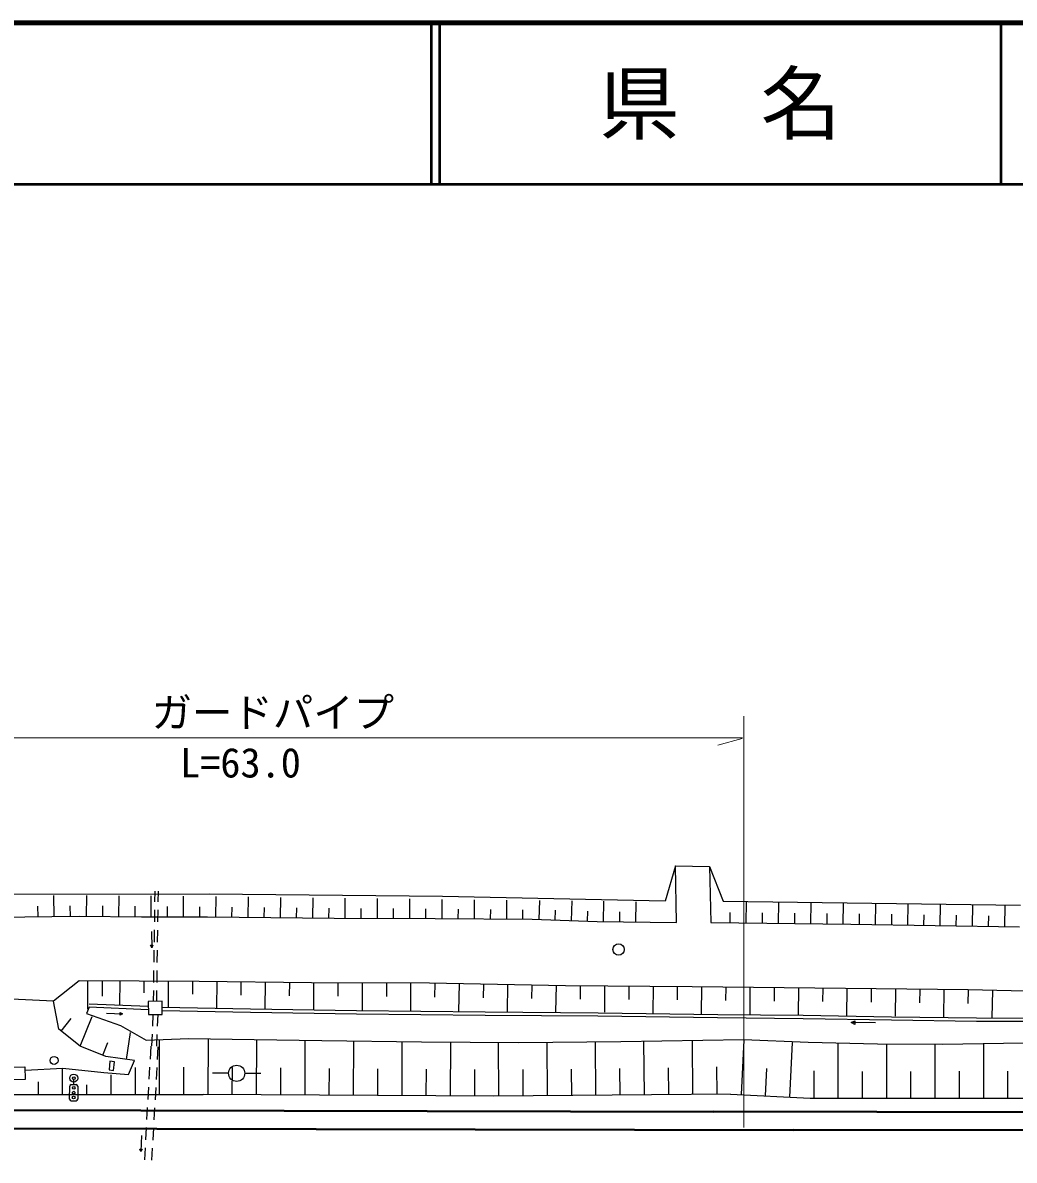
# Model space of a CAD drawing. Units: millimetres, scale not verified. Extents: x 40000 to 680000, y 20000 to 380000.
# Drawn here: x 272472 to 333820, y 309594 to 380000 of the extents above; entities that cross this region are included whole.
import ezdxf
from ezdxf.enums import TextEntityAlignment as Align

# ---------------------------------------------------------------- set-up
doc = ezdxf.new("R2010")
doc.units = ezdxf.units.MM
doc.header["$LTSCALE"] = 1000
for name, color, linetype, lineweight in [('M-BGD', 7, 'Continuous', 25), ('M-STR-HTXT', 7, 'Continuous', 13), ('M-TTL', 2, 'Continuous', 140), ('M-TTL-LINE', 7, 'Continuous', 50)]:
    doc.layers.add(name, color=color, linetype=linetype, lineweight=lineweight)
doc.layers.add('M-TTL-TXT', color=7, linetype='Continuous')
doc.styles.add('ＭＳ ゴシック', font='')
doc.styles.get('ＭＳ ゴシック').set_extended_font_data('MS Gothic')

msp = doc.modelspace()

# ---------------------------------------------------------------- linework, layer by layer
at = {"layer": 'M-BGD'}
for p, q in [((312852, 327827), (312227, 325624)), ((312915, 324316), (312852, 327827)), ((312852, 327827), (314967, 327780)), ((314967, 327780), (315049, 324305)), ((314967, 327780), (315804, 325635)), ((284002, 326055), (271033, 326036)), ((280653, 325596), (280662, 326257)), ((280852, 325593), (280861, 326254)), ((298444, 325928), (284002, 326055)), ((273419, 324666), (273411, 325316)), ((274419, 324678), (274403, 325979)), ((275419, 324690), (275411, 325331)), ((276419, 324692), (276432, 325974)), ((277419, 324682), (277425, 325331)), ((278419, 324671), (278432, 325969)), ((279419, 324661), (279425, 325314)), ((280419, 324656), (280420, 325962)), ((281419, 324656), (281419, 325297)), ((282419, 324655), (282420, 325938)), ((283419, 324654), (283419, 325286)), ((284418, 324648), (284432, 325913)), ((286418, 324626), (286432, 325889)), ((288418, 324604), (288432, 325864)), ((290418, 324583), (290432, 325840)), ((292418, 324568), (292419, 325816)), ((294418, 324567), (294419, 325791)), ((296418, 324565), (296419, 325767)), ((298418, 324560), (298429, 325742)), ((312227, 325624), (298444, 325928)), ((300418, 324541), (300429, 325718)), ((302418, 324522), (302429, 325693)), ((304417, 324491), (304460, 325669)), ((306416, 324420), (306460, 325644)), ((308415, 324359), (308427, 325620)), ((310415, 324340), (310427, 325596)), ((315804, 325635), (334213, 325387)), ((317237, 324282), (317251, 325567)), ((319237, 324261), (319251, 325542)), ((321237, 324240), (321251, 325518)), ((323237, 324219), (323250, 325493)), ((325237, 324190), (325257, 325468)), ((327236, 324158), (327257, 325444)), ((329236, 324126), (329257, 325419)), ((331236, 324094), (331257, 325395)), ((333236, 324062), (333257, 325370)), ((270718, 324633), (275955, 324697)), ((275955, 324697), (279815, 324657)), ((279815, 324657), (283910, 324653)), ((280635, 324346), (280646, 325096)), ((280834, 324343), (280845, 325093)), ((283910, 324653), (291740, 324568)), ((285418, 324637), (285425, 325268)), ((287418, 324615), (287425, 325245)), ((289418, 324593), (289425, 325222)), ((291418, 324572), (291425, 325196)), ((293418, 324567), (293418, 325179)), ((295418, 324566), (295418, 325167)), ((297418, 324565), (297418, 325156)), ((299418, 324551), (299424, 325139)), ((301418, 324531), (301424, 325117)), ((303418, 324512), (303423, 325101)), ((305417, 324455), (305439, 325068)), ((307416, 324384), (307438, 325014)), ((309415, 324349), (309421, 324977)), ((316237, 324293), (316244, 324935)), ((318237, 324272), (318244, 324912)), ((320237, 324251), (320244, 324889)), ((322237, 324230), (322244, 324867)), ((324237, 324206), (324247, 324845)), ((326237, 324174), (326247, 324817)), ((328236, 324142), (328247, 324789)), ((330236, 324110), (330246, 324760)), ((332236, 324078), (332246, 324732)), ((291740, 324568), (297990, 324564)), ((297990, 324564), (303985, 324506)), ((303985, 324506), (308013, 324363)), ((308013, 324363), (312915, 324316)), ((315049, 324305), (323710, 324214)), ((323710, 324214), (334136, 324048)), ((280439, 323748), (280455, 322748)), ((280617, 323096), (280628, 323846)), ((280816, 323093), (280827, 323843)), ((280377, 322897), (280527, 322899)), ((280455, 322748), (280377, 322897)), ((280527, 322899), (280455, 322748)), ((280599, 321846), (280610, 322596)), ((280798, 321843), (280809, 322593)), ((280581, 320596), (280592, 321346)), ((280780, 320593), (280791, 321343)), ((275972, 320696), (274384, 319441)), ((283384, 320649), (275972, 320696)), ((276487, 320693), (276476, 318944)), ((277381, 320688), (277389, 319746)), ((278472, 320681), (278463, 319234)), ((279972, 320671), (279967, 319948)), ((281472, 320662), (281462, 319093)), ((282972, 320652), (282967, 319868)), ((290340, 320576), (283384, 320649)), ((284472, 320638), (284455, 319032)), ((285972, 320622), (285963, 319819)), ((287472, 320606), (287454, 318975)), ((288971, 320590), (288963, 319774)), ((297629, 320552), (290340, 320576)), ((290471, 320575), (290466, 318928)), ((291971, 320570), (291969, 319747)), ((293471, 320566), (293466, 318884)), ((294971, 320561), (294969, 319720)), ((296471, 320556), (296466, 318856)), ((306057, 320391), (297629, 320552)), ((297971, 320546), (297955, 319696)), ((299471, 320517), (299439, 318828)), ((300971, 320488), (300955, 319644)), ((302470, 320460), (302439, 318802)), ((303970, 320431), (303954, 319602)), ((305470, 320402), (305439, 318777)), ((313888, 320332), (306057, 320391)), ((306970, 320384), (306964, 319572)), ((308470, 320373), (308458, 318750)), ((309970, 320362), (309964, 319550)), ((311470, 320351), (311457, 318708)), ((280564, 319435), (280574, 320096)), ((280763, 319432), (280773, 320094)), ((312970, 320339), (312963, 319518)), ((330977, 320133), (313888, 320332)), ((314470, 320326), (314450, 318666)), ((315969, 320308), (315960, 319478)), ((317469, 320291), (317450, 318631)), ((318969, 320273), (318960, 319444)), ((320469, 320256), (320450, 318601)), ((321969, 320238), (321959, 319411)), ((323469, 320221), (323450, 318554)), ((324969, 320203), (324959, 319370)), ((326469, 320186), (326449, 318506)), ((327969, 320168), (327959, 319328)), ((329469, 320151), (329449, 318459)), ((330968, 320133), (330959, 319288)), ((338850, 319957), (330977, 320133)), ((332468, 320100), (332431, 318428)), ((274384, 319441), (270374, 319627)), ((274702, 317706), (274384, 319441)), ((276575, 319065), (276413, 318679)), ((280241, 318907), (276575, 319065)), ((280240, 319107), (276583, 319265)), ((281097, 319433), (280238, 319427)), ((280238, 319427), (280243, 318608)), ((281102, 318613), (281097, 319433)), ((286572, 318938), (281099, 319050)), ((274856, 317584), (275473, 318359)), ((276031, 316654), (276766, 318494)), ((276413, 318679), (278526, 317938)), ((277646, 318692), (278645, 318647)), ((278492, 318579), (278499, 318729)), ((278645, 318647), (278492, 318579)), ((278499, 318729), (278645, 318647)), ((280243, 318608), (281102, 318613)), ((280513, 317887), (280540, 318610)), ((280812, 317883), (280840, 318612)), ((286568, 318738), (281101, 318850)), ((293129, 318637), (286568, 318738)), ((293131, 318837), (286572, 318938)), ((301090, 318563), (293129, 318637)), ((301092, 318763), (293131, 318837)), ((308064, 318506), (301090, 318563)), ((308066, 318706), (301092, 318763)), ((315469, 318401), (308064, 318506)), ((315472, 318601), (308066, 318706)), ((320761, 318348), (315469, 318401)), ((320764, 318548), (315472, 318601)), ((326221, 318259), (320761, 318348)), ((326224, 318459), (320764, 318548)), ((331492, 318178), (326221, 318259)), ((331494, 318378), (326224, 318459)), ((335549, 318377), (331494, 318378)), ((276015, 316660), (274702, 317706)), ((278526, 317938), (280116, 317017)), ((323729, 318114), (323954, 318225)), ((325228, 318103), (323729, 318114)), ((323953, 318000), (323729, 318114)), ((323954, 318225), (323953, 318000)), ((335548, 318177), (331492, 318178)), ((277424, 316097), (277738, 316883)), ((278896, 315831), (279142, 317505)), ((280116, 317017), (282733, 317135)), ((280466, 316666), (280494, 317388)), ((280765, 316654), (280793, 317383)), ((280938, 313664), (280939, 317004)), ((282733, 317135), (286797, 317061)), ((283938, 313662), (283956, 317063)), ((286797, 317061), (290985, 317003)), ((286938, 313646), (286956, 317008)), ((289938, 313630), (289956, 316966)), ((290985, 317003), (297151, 316914)), ((292938, 313615), (292955, 316924)), ((295938, 313599), (295955, 316881)), ((297151, 316914), (303174, 316884)), ((298938, 313584), (298955, 316855)), ((301938, 313572), (301911, 316841)), ((303174, 316884), (309481, 316951)), ((304938, 313597), (304911, 316853)), ((307938, 313622), (307911, 316885)), ((309481, 316951), (317090, 317075)), ((310938, 313646), (310911, 316925)), ((313938, 313671), (313910, 316973)), ((316937, 313656), (317108, 317024)), ((317090, 317075), (321074, 316900)), ((319933, 313504), (320105, 316892)), ((321074, 316900), (325350, 316796)), ((329371, 316779), (334414, 316869)), ((277622, 316018), (276015, 316660)), ((280368, 315860), (280412, 316646)), ((280816, 315834), (280860, 316621)), ((322931, 313439), (322934, 316805)), ((325350, 316796), (329371, 316779)), ((325931, 313436), (325934, 316743)), ((328931, 313434), (328934, 316731)), ((331931, 313432), (331934, 316774)), ((279390, 315758), (277622, 316018)), ((277865, 315718), (277814, 315181)), ((278141, 315692), (277865, 315718)), ((278090, 315154), (278141, 315692)), ((279014, 314897), (279390, 315758)), ((271901, 315362), (272609, 315378)), ((272609, 315378), (272626, 314587)), ((272613, 315173), (274943, 315293)), ((274938, 313666), (274939, 315243)), ((274943, 315293), (277494, 315016)), ((277494, 315016), (279014, 314897)), ((277814, 315181), (278090, 315154)), ((277938, 313665), (277939, 314873)), ((279438, 313664), (279439, 315335)), ((280298, 314612), (280340, 315360)), ((280746, 314586), (280788, 315335)), ((282438, 313664), (282439, 315364)), ((285207, 314974), (284207, 314974)), ((285438, 313654), (285447, 315335)), ((286207, 314974), (287207, 314974)), ((288438, 313638), (288447, 315306)), ((291438, 313623), (291447, 315277)), ((294438, 313607), (294447, 315248)), ((297438, 313591), (297447, 315227)), ((300438, 313576), (300447, 315210)), ((303438, 313585), (303425, 315212)), ((306438, 313609), (306424, 315241)), ((309438, 313634), (309424, 315273)), ((312438, 313659), (312424, 315310)), ((315438, 313683), (315424, 315369)), ((318435, 313580), (318521, 315274)), ((321431, 313440), (321432, 315123)), ((324431, 313438), (324432, 315091)), ((327431, 313435), (327432, 315084)), ((330431, 313433), (330432, 315104)), ((333431, 313431), (333432, 315115)), ((272626, 314587), (271918, 314572)), ((273438, 313666), (273439, 314455)), ((275370, 313379), (275375, 314179)), ((275475, 314278), (275775, 314277)), ((275625, 314278), (275627, 314594)), ((275875, 314176), (275870, 313376)), ((276438, 313665), (276438, 314270)), ((280228, 313364), (280270, 314112)), ((280676, 313338), (280718, 314087)), ((160088, 313700), (283632, 313663)), ((301616, 313570), (283632, 313663)), ((316270, 313690), (301616, 313570)), ((316270, 313690), (321202, 313440)), ((321202, 313440), (350431, 313419)), ((185319, 312923), (315238, 312636)), ((185319, 312862), (315238, 312575)), ((275470, 313278), (275770, 313277)), ((280157, 312116), (280200, 312864)), ((280606, 312090), (280648, 312839)), ((352421, 312565), (315238, 312636)), ((352421, 312505), (315238, 312576)), ((185485, 311732), (320183, 311435)), ((185486, 311793), (320183, 311496)), ((280087, 310867), (280129, 311616)), ((280536, 310842), (280578, 311591)), ((352207, 311436), (320183, 311496)), ((352207, 311376), (320183, 311436)), ((279820, 311126), (279784, 310126)), ((279784, 310126), (279714, 310279)), ((279714, 310279), (279864, 310274)), ((279864, 310274), (279784, 310126)), ((280017, 309619), (280059, 310368)), ((280465, 309594), (280508, 310343))]:
    msp.add_line(p, q, dxfattribs=at)
for centre, radius in [((309341, 322637), 350), ((274409, 315772), 250), ((285707, 314974), 500), ((275627, 314678), 250), ((275627, 314678), 83.3), ((275624, 314078), 83.3), ((275621, 313478), 83.3), ((275622, 313778), 83.3)]:
    msp.add_circle(centre, radius, dxfattribs=at)
for centre, radius, start, end in [((275513, 314140), 144, 105.21558, 164.15259), ((275740, 314143), 139, 13.99756, 75.37036), ((275526, 313434), 166, 199.38794, 249.97998), ((275727, 313420), 150, 286.46289, 342.90479)]:
    msp.add_arc(centre, radius, start, end, dxfattribs=at)
at = {"layer": 'M-STR-HTXT'}
for p, q in [((317086, 311627), (317086, 337077)), ((255144, 335731), (317000, 335731)), ((316978, 335698), (315478, 335278))]:
    msp.add_line(p, q, dxfattribs=at)
at = {"layer": 'M-TTL'}
msp.add_line((680000, 380000), (40000, 380000), dxfattribs=at)
at = {"layer": 'M-TTL-LINE'}
for p, q in [((297750, 380000), (297750, 370000)), ((298250, 380000), (298250, 370000)), ((333000, 380000), (333000, 370000)), ((40000, 370000), (680000, 370000))]:
    msp.add_line(p, q, dxfattribs=at)

# ---------------------------------------------------------------- texts
at = {"layer": 'M-STR-HTXT', "style": 'ＭＳ ゴシック'}
for s, p in [('ガードパイプ', (280445, 335840)), ('L=63.0', (282200, 332735))]:
    msp.add_text(s, height=1833, dxfattribs=at).set_placement(p, align=Align.BOTTOM_LEFT)
at = {"layer": 'M-TTL-TXT', "style": 'ＭＳ ゴシック'}
msp.add_text('県\u3000名', height=3666, dxfattribs=at).set_placement((315625, 375000), align=Align.MIDDLE_CENTER)

doc.saveas('drawing.dxf')
